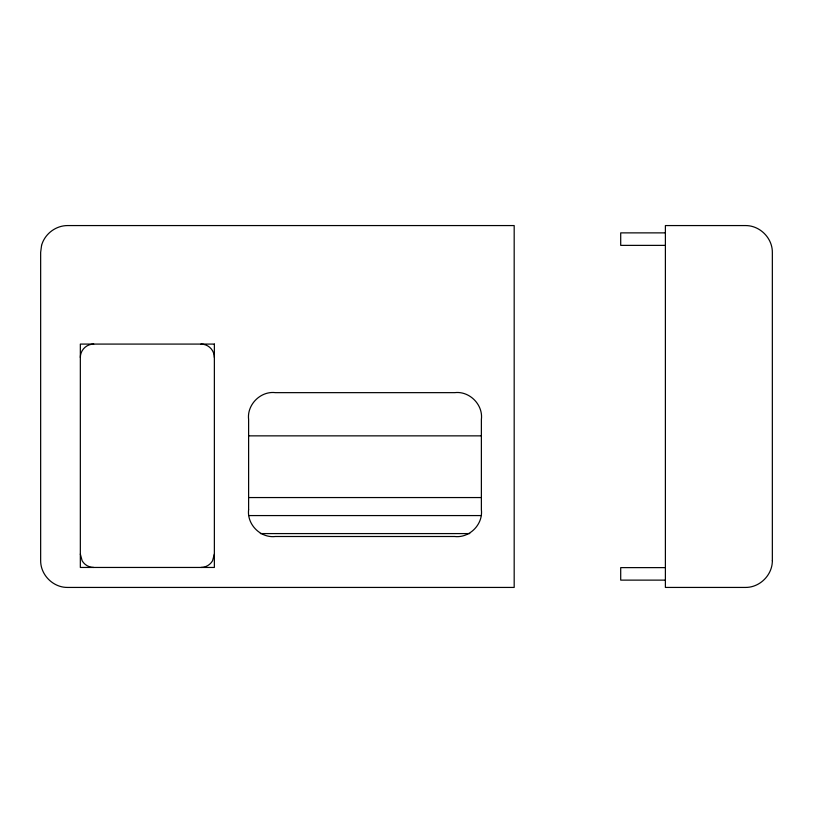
<?xml version="1.0" encoding="UTF-8"?>
<svg xmlns="http://www.w3.org/2000/svg" width="813" height="813" viewBox="0 0 813 813"><rect width="100%" height="100%" fill="white"/><g stroke="black" fill="none" stroke-linecap="round" stroke-linejoin="round"><path stroke-width="1.22" d="M214.368 554.049L212.569 560.757A13.404 13.404 0 0 1 200.963 567.454M665.39 232.874L620.705 232.874L620.705 245.374L665.39 245.374M248.666 435.859L481.459 435.859M248.92 497.556L481.184 497.556M248.92 515.574L481.184 515.574M260.343 533.582L469.762 533.582M665.39 567.626L620.705 567.626L620.705 580.126L665.39 580.126M80.335 554.049L82.133 560.757A13.404 13.404 0 0 0 93.739 567.454M80.335 357.486A13.404 13.404 0 0 1 93.739 344.082M200.963 344.082A13.404 13.404 0 0 1 214.368 357.486M248.615 509.69C246.786 524.476 260.638 538.328 275.424 536.499L454.569 536.499C469.355 538.328 483.207 524.476 481.377 509.69L481.377 419.447C483.288 404.701 469.477 390.819 454.721 392.649L275.424 392.649C260.638 390.809 246.786 404.671 248.615 419.447L248.615 509.69M41.565 245.435L40.65 252.365L40.65 560.635C40.559 574.974 53.109 587.525 67.459 587.433L514.182 587.433L514.182 225.567L67.459 225.567C55.609 225.628 44.695 234.002 41.565 245.435M772.35 560.635C772.441 574.974 759.891 587.525 745.541 587.433L665.39 587.433L665.39 225.567L745.541 225.567C759.891 225.475 772.441 238.026 772.35 252.365L772.35 560.635M214.368 344.082L80.335 344.082L80.335 567.454L214.368 567.454L214.368 344.082"/></g></svg>
